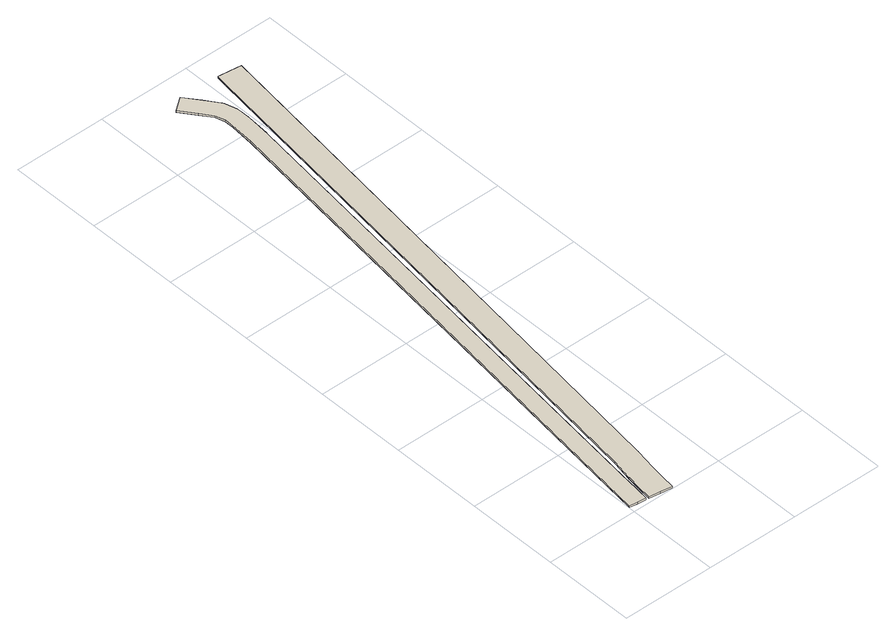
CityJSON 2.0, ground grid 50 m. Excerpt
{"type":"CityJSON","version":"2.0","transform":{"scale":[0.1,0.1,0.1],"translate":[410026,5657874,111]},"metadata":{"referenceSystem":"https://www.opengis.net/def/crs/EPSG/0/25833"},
"CityObjects":{
"building1":{"type":"Building","attributes":{"Erfassungsdatum_Objekt":"2021-12-02","BodenHoehe":111.89,"gemHoehe":0,"BauwerkHoehe":1,"Breite":9,"Gemeindeschluessel":"14612000","Geometrietyp2DReferenz":"3000","measuredHeight":1,"function":"53001_1800"},"geometry":[{"type":"Solid","lod":"1","boundaries":[[[[0,1,2,3,4,5,6,7,8,9,10,11,12,13,14,15,16,17,18,19,20,21,22,23,24,25,26,27]],[[28,29,30,31,32,33,34,35,36,37,38,39,40,41,42,43,44,45,46,47,48,49,50,51,52,53,54,55]],[[27,29,28,0]],[[26,30,29,27]],[[25,31,30,26]],[[24,32,31,25]],[[23,33,32,24]],[[22,34,33,23]],[[21,35,34,22]],[[20,36,35,21]],[[19,37,36,20]],[[18,38,37,19]],[[17,39,38,18]],[[16,40,39,17]],[[15,41,40,16]],[[14,42,41,15]],[[13,43,42,14]],[[12,44,43,13]],[[11,45,44,12]],[[10,46,45,11]],[[9,47,46,10]],[[8,48,47,9]],[[7,49,48,8]],[[6,50,49,7]],[[5,51,50,6]],[[4,52,51,5]],[[3,53,52,4]],[[2,54,53,3]],[[1,55,54,2]],[[0,28,55,1]]]]}]},
"building2":{"type":"Building","attributes":{"name":"Schlachthofbrücke","Erfassungsdatum_Objekt":"2021-12-02","BodenHoehe":111.97,"gemHoehe":0,"BauwerkHoehe":1,"Breite":12.5,"Gemeindeschluessel":"14612000","Geometrietyp2DReferenz":"3000","measuredHeight":1,"function":"53001_1800"},"geometry":[{"type":"Solid","lod":"1","boundaries":[[[[56,57,58,59,60,61,62,63,64,65,66,67,68,69,70,71,72,73,74,75,76]],[[77,78,79,80,81,82,83,84,85,86,87,88,89,90,91,92,93,94,95,96,97]],[[76,78,77,56]],[[75,79,78,76]],[[74,80,79,75]],[[73,81,80,74]],[[72,82,81,73]],[[71,83,82,72]],[[70,84,83,71]],[[69,85,84,70]],[[68,86,85,69]],[[67,87,86,68]],[[66,88,87,67]],[[65,89,88,66]],[[64,90,89,65]],[[63,91,90,64]],[[62,92,91,63]],[[61,93,92,62]],[[60,94,93,61]],[[59,95,94,60]],[[58,96,95,59]],[[57,97,96,58]],[[56,77,97,57]]]]}]}
},
"vertices":[
[3,35,19],[47,29,19],[92,24,19],[102,103,19],[112,188,19],[470,2935,19],[470,2936,19],[482,3066,19],[482,3068,19],[482,3070,19],[482,3129,19],[481,3135,19],[481,3141,19],[463,3206,19],[459,3214,19],[455,3221,19],[406,3288,19],[346,3369,19],[310,3342,19],[274,3315,19],[333,3235,19],[378,3174,19],[392,3123,19],[392,3073,19],[381,2946,19],[23,200,19],[23,199,19],[13,114,19],[3,35,9],[13,114,9],[23,199,9],[23,200,9],[381,2946,9],[392,3073,9],[392,3123,9],[378,3174,9],[333,3235,9],[274,3315,9],[310,3342,9],[346,3369,9],[406,3288,9],[455,3221,9],[459,3214,9],[463,3206,9],[481,3141,9],[481,3135,9],[482,3129,9],[482,3070,9],[482,3068,9],[482,3066,9],[470,2936,9],[470,2935,9],[112,188,9],[102,103,9],[92,24,9],[47,29,9],
[105,21,20],[167,12,20],[229,3,20],[240,82,20],[250,156,20],[251,158,20],[272,272,20],[272,273,20],[272,275,20],[678,3282,20],[686,3342,20],[624,3350,20],[562,3358,20],[554,3299,20],[149,293,20],[127,179,20],[127,178,20],[127,176,20],[127,175,20],[127,173,20],[116,100,20],[105,21,10],[116,100,10],[127,173,10],[127,175,10],[127,176,10],[127,178,10],[127,179,10],[149,293,10],[554,3299,10],[562,3358,10],[624,3350,10],[686,3342,10],[678,3282,10],[272,275,10],[272,273,10],[272,272,10],[251,158,10],[250,156,10],[240,82,10],[229,3,10],[167,12,10]
]}
